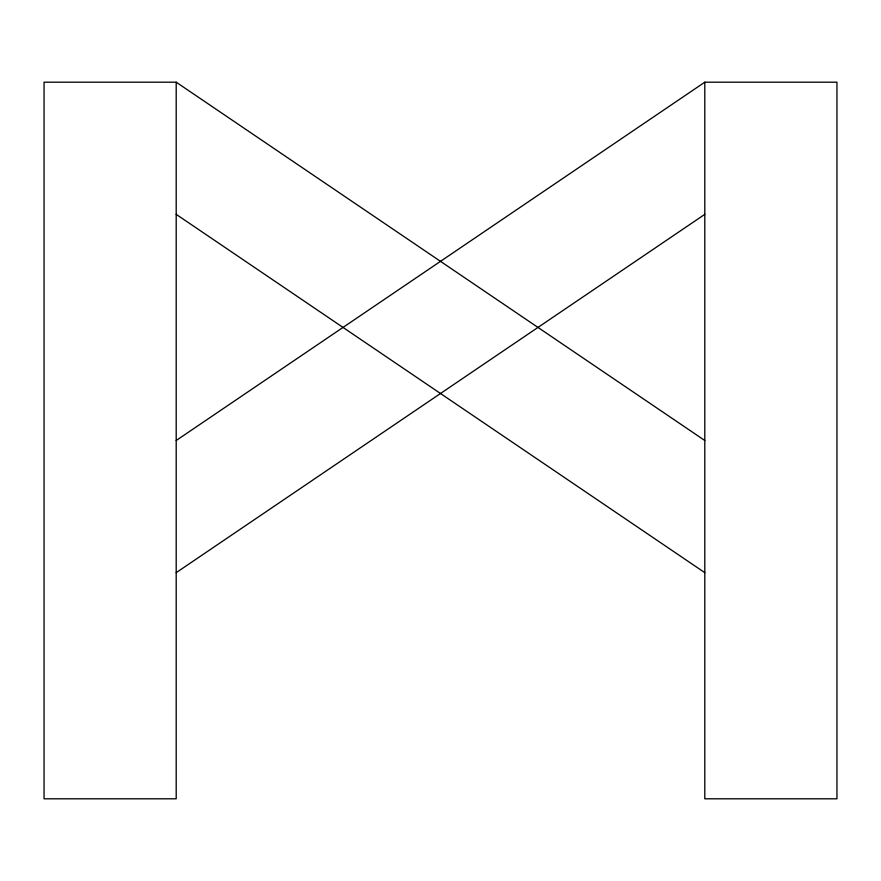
<?xml version="1.0" encoding="UTF-8"?>
<svg xmlns="http://www.w3.org/2000/svg" width="881" height="881" viewBox="0 0 881 881"><rect width="100%" height="100%" fill="white"/><g stroke="black" fill="none" stroke-linecap="round" stroke-linejoin="round"><path stroke-width="1.32" d="M176.2 440.5L704.8 82.197L836.95 82.197L836.95 798.803L704.8 798.803L704.8 82.197M176.2 572.65L704.8 214.347M176.2 82.197L44.05 82.197L44.05 798.803L176.2 798.803L176.2 82.197L704.8 440.5M176.2 214.347L704.8 572.65"/></g></svg>
